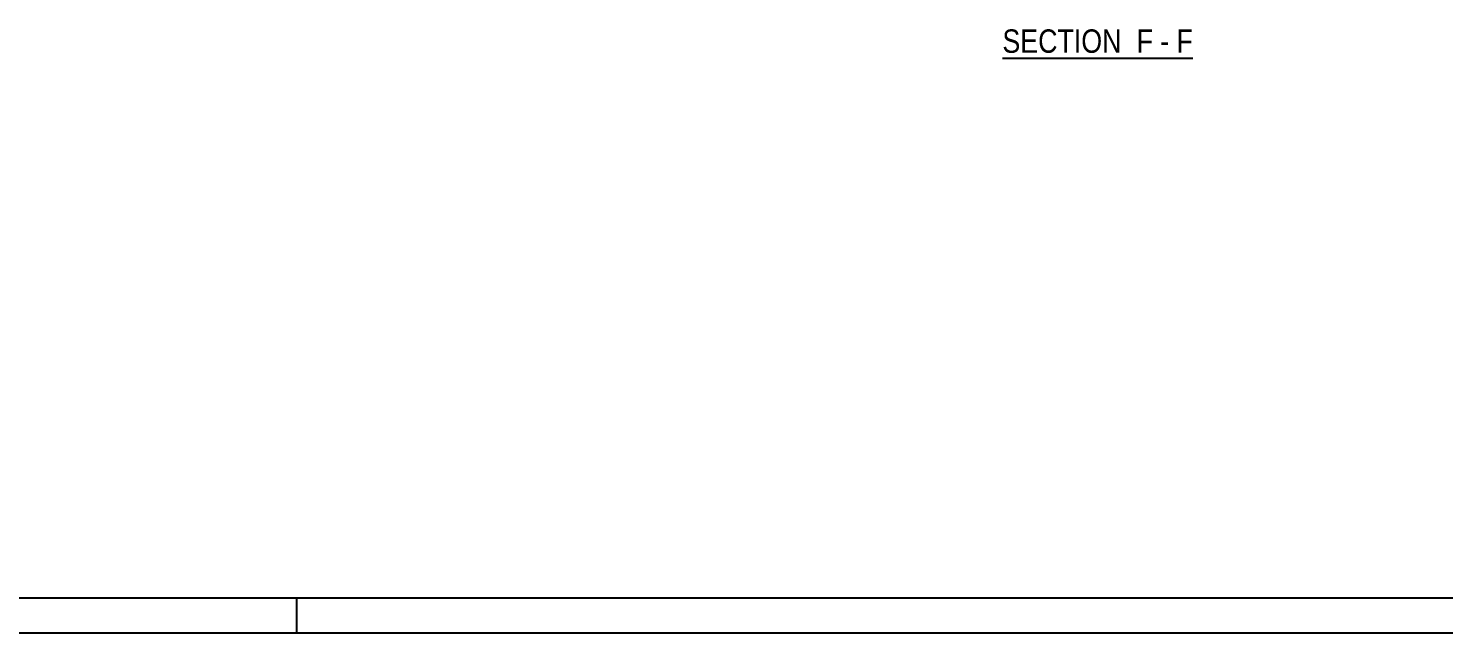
# Model space of a CAD drawing. Header units: millimetres. Extents: x -45 to 796, y -418 to 176.
# Drawn here: x 127.3 to 329.5, y -418 to -331.7 of the extents above; entities that cross this region are included whole.
import ezdxf

# ---------------------------------------------------------------- set-up
doc = ezdxf.new("R2010")
doc.units = ezdxf.units.MM
doc.styles.add('Arial Narrow', font='ARIALN.TTF', dxfattribs={"height": 0.2})

# ---------------------------------------------------------------- blocks, each defined once
blk = doc.blocks.new('Unknown-122568648-1133')
at = {"color": 5, "linetype": 'Continuous'}
for p, q in [((-40.27, -413.05), (790.73, -413.05)), ((165.73, -418.05), (165.73, -413.05)), ((-45.27, -418.05), (795.73, -418.05))]:
    blk.add_line(p, q, dxfattribs=at)
blk = doc.blocks.new('Unknown-122568648-17 - 3463')
at = {"color": 6, "linetype": 'Continuous'}
blk.add_line((266.51, -335.91), (293.72, -335.91), dxfattribs=at)
at = {"color": 0, "linetype": 'Continuous'}
for points in [[(284.62, -335.16), (284.62, -331.66), (266.51, -331.66), (266.51, -335.16)], [(288.01, -335.16), (288.01, -331.66), (285.67, -331.66), (285.67, -335.16)], [(290.33, -335.16), (290.33, -331.66), (289.06, -331.66), (289.06, -335.16)], [(293.72, -335.16), (293.72, -331.66), (291.38, -331.66), (291.38, -335.16)]]:
    blk.add_wipeout(points, dxfattribs=at)
at = {"color": 7, "linetype": 'Continuous', "style": 'Arial Narrow'}
for s, p in [('SECTION ', (266.51, -335.16)), ('F', (285.67, -335.16)), ('F', (291.38, -335.16)), ('-', (289.06, -335.16))]:
    blk.add_text(s, height=3.34, dxfattribs=at).set_placement(p)

msp = doc.modelspace()

# ---------------------------------------------------------------- block references
msp.add_blockref('Unknown-122568648-1133', (0, 0))

# ---------------------------------------------------------------- next in the draw order: block references
msp.add_blockref('Unknown-122568648-17 - 3463', (0, 0))

doc.saveas('drawing.dxf')
